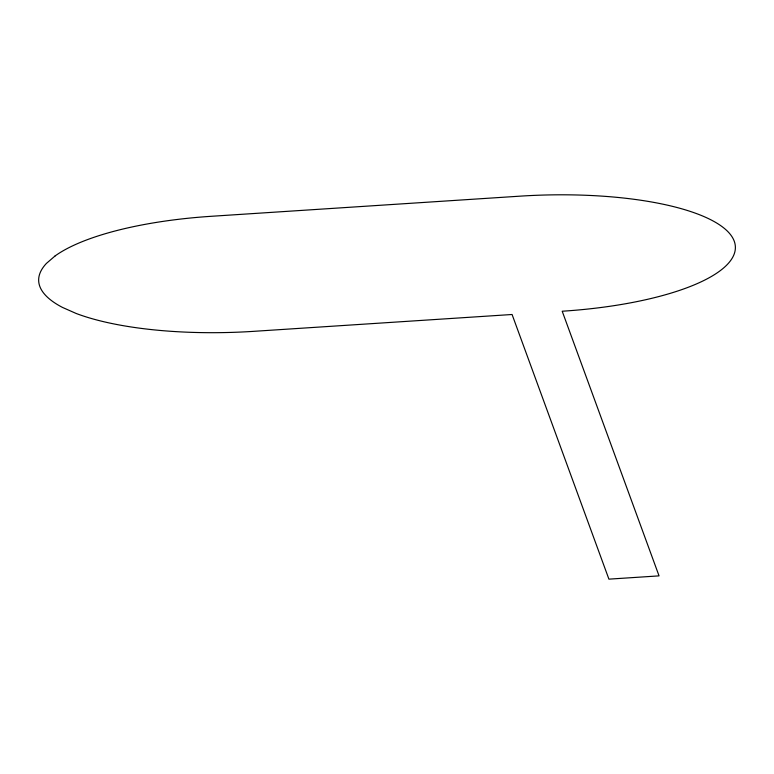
<?xml version="1.0" encoding="UTF-8"?>
<svg xmlns="http://www.w3.org/2000/svg" width="774" height="774" viewBox="0 0 774 774"><rect width="100%" height="100%" fill="white"/><g stroke="black" fill="none" stroke-linecap="round" stroke-linejoin="round"><path stroke-width="1.16" d="M55.109 255.933L46.421 263.412A194.09 58.524 -2 0 0 62.53 307.442L76.162 313.47A194.09 58.524 -2 0 0 253.688 331.34L512.078 314.496L608.915 579.146L659.051 575.875L562.205 311.225A194.09 58.524 -2 0 0 734.216 241.14A194.09 58.524 -2 0 0 520.322 196.141L211.583 216.275A194.09 58.524 -2 0 0 55.109 255.933"/></g></svg>
